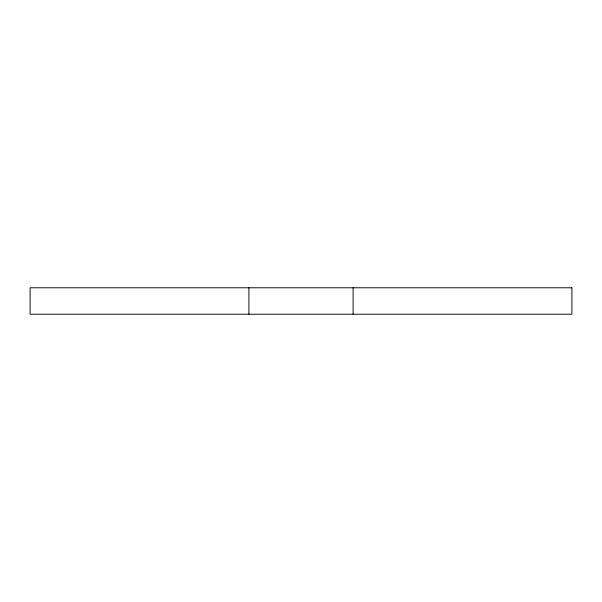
<?xml version="1.0" encoding="UTF-8"?>
<svg xmlns="http://www.w3.org/2000/svg" width="602" height="602" viewBox="0 0 602 602"><rect width="100%" height="100%" fill="white"/><g stroke="black" fill="none" stroke-linecap="round" stroke-linejoin="round"><path stroke-width="0.9" d="M353.096 287.771L353.096 314.229M248.904 287.771L248.904 314.229M571.9 287.771L30.1 287.771L30.1 314.229L571.9 314.229L571.9 287.771"/></g></svg>
